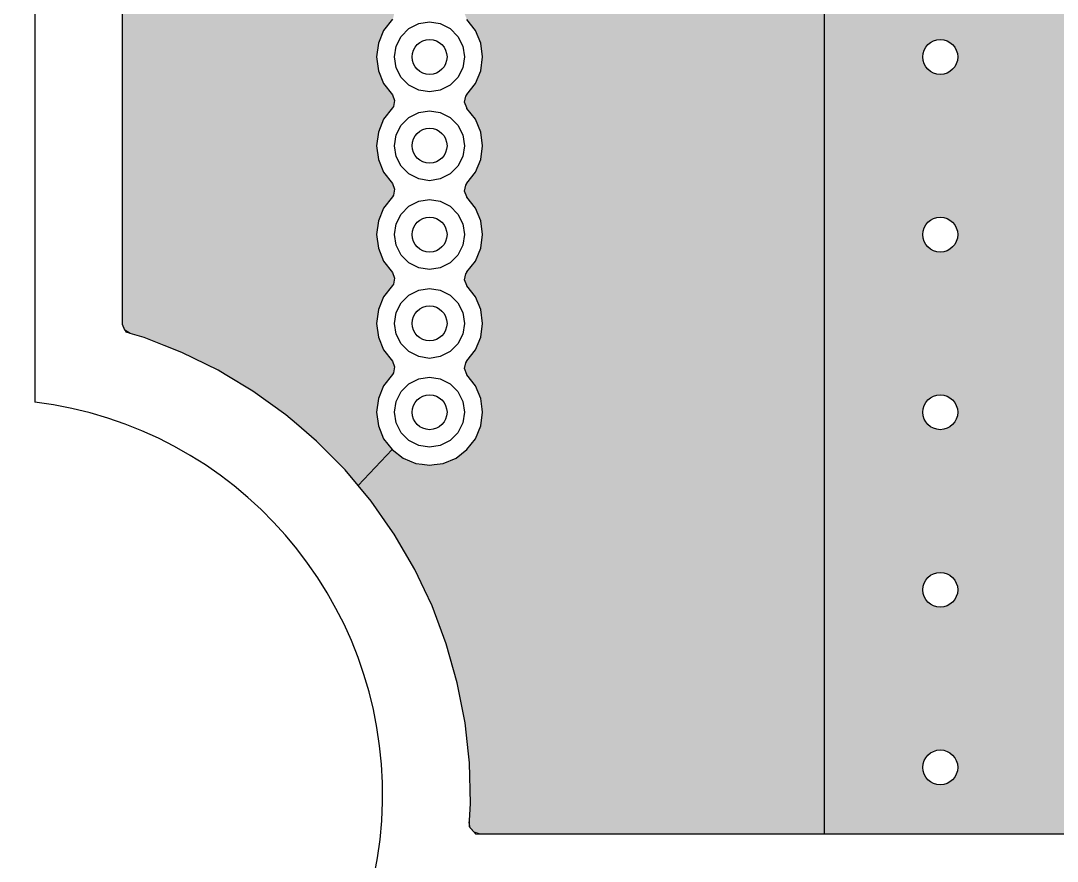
# Model space of a CAD drawing. Header units: millimetres. Extents: x -3894 to -3474, y -291 to 6.
# Drawn here: x -3742.88 to -3731.03, y -130.83 to -121.21 of the extents above; entities that cross this region are included whole.
import ezdxf

# ---------------------------------------------------------------- set-up
doc = ezdxf.new("R2010")
doc.units = ezdxf.units.MM
doc.layers.add('BLACK', color=7, linetype='Continuous')

msp = doc.modelspace()

# ---------------------------------------------------------------- hatches: boundary and pattern name
for points in [[(-3733.69, -104.955), (-3733.747, -104.948), (-3733.791, -104.942), (-3733.937, -104.881), (-3734.067, -104.782), (-3734.084, -104.771), (-3734.152, -104.757), (-3734.218, -104.782), (-3734.347, -104.881), (-3734.493, -104.942), (-3734.516, -104.945), (-3734.531, -104.948), (-3734.591, -104.983), (-3734.622, -105.046), (-3734.615, -105.115), (-3734.573, -105.216), (-3734.552, -105.373), (-3734.573, -105.53), (-3734.634, -105.676), (-3734.73, -105.801), (-3734.855, -105.897), (-3735.001, -105.958), (-3735.094, -105.97), (-3735.158, -105.978), (-3735.243, -105.967), (-3735.315, -105.958), (-3735.461, -105.897), (-3735.591, -105.798), (-3735.608, -105.787), (-3735.676, -105.773), (-3735.742, -105.798), (-3735.871, -105.897), (-3736.017, -105.958), (-3736.11, -105.97), (-3736.174, -105.978), (-3736.259, -105.967), (-3736.331, -105.958), (-3736.477, -105.897), (-3736.607, -105.798), (-3736.624, -105.787), (-3736.692, -105.773), (-3736.758, -105.798), (-3736.887, -105.897), (-3737.033, -105.958), (-3737.126, -105.97), (-3737.19, -105.978), (-3737.275, -105.967), (-3737.347, -105.958), (-3737.493, -105.897), (-3737.556, -105.849), (-3737.559, -105.847), (-3737.625, -105.823), (-3737.693, -105.839), (-3737.741, -105.889), (-3737.755, -105.957), (-3737.73, -106.023), (-3737.682, -106.086), (-3737.621, -106.232), (-3737.604, -106.358), (-3737.6, -106.389), (-3737.621, -106.546), (-3737.682, -106.692), (-3737.781, -106.821), (-3737.792, -106.839), (-3737.806, -106.907), (-3737.781, -106.972), (-3737.682, -107.102), (-3737.621, -107.248), (-3737.6, -107.405), (-3737.621, -107.562), (-3737.682, -107.708), (-3737.781, -107.837), (-3737.792, -107.855), (-3737.806, -107.923), (-3737.781, -107.988), (-3737.682, -108.118), (-3737.621, -108.264), (-3737.6, -108.421), (-3737.621, -108.578), (-3737.682, -108.724), (-3737.781, -108.853), (-3737.792, -108.871), (-3737.806, -108.939), (-3737.781, -109.004), (-3737.682, -109.134), (-3737.621, -109.28), (-3737.6, -109.437), (-3737.621, -109.594), (-3737.682, -109.74), (-3737.781, -109.869), (-3737.792, -109.887), (-3737.806, -109.955), (-3737.781, -110.02), (-3737.682, -110.15), (-3737.621, -110.296), (-3737.6, -110.453), (-3737.621, -110.61), (-3737.682, -110.756), (-3737.781, -110.885), (-3737.792, -110.903), (-3737.806, -110.971), (-3737.781, -111.036), (-3737.682, -111.166), (-3737.621, -111.312), (-3737.605, -111.433), (-3737.6, -111.469), (-3737.621, -111.626), (-3737.682, -111.772), (-3737.781, -111.901), (-3737.792, -111.919), (-3737.806, -111.987), (-3737.781, -112.052), (-3737.682, -112.182), (-3737.621, -112.328), (-3737.601, -112.484), (-3737.6, -112.485), (-3737.621, -112.642), (-3737.682, -112.788), (-3737.781, -112.917), (-3737.792, -112.935), (-3737.806, -113.003), (-3737.781, -113.068), (-3737.682, -113.198), (-3737.621, -113.344), (-3737.6, -113.501), (-3737.621, -113.658), (-3737.682, -113.804), (-3737.781, -113.933), (-3737.792, -113.951), (-3737.806, -114.019), (-3737.781, -114.084), (-3737.682, -114.214), (-3737.621, -114.36), (-3737.6, -114.517), (-3737.621, -114.674), (-3737.682, -114.82), (-3737.781, -114.949), (-3737.792, -114.967), (-3737.806, -115.035), (-3737.781, -115.1), (-3737.682, -115.23), (-3737.621, -115.376), (-3737.6, -115.533), (-3737.621, -115.69), (-3737.682, -115.836), (-3737.781, -115.965), (-3737.792, -115.983), (-3737.806, -116.051), (-3737.781, -116.116), (-3737.682, -116.246), (-3737.621, -116.392), (-3737.6, -116.549), (-3737.621, -116.706), (-3737.682, -116.852), (-3737.781, -116.981), (-3737.792, -116.999), (-3737.806, -117.067), (-3737.781, -117.132), (-3737.682, -117.262), (-3737.621, -117.408), (-3737.6, -117.565), (-3737.621, -117.722), (-3737.682, -117.868), (-3737.781, -117.997), (-3737.792, -118.015), (-3737.806, -118.083), (-3737.781, -118.148), (-3737.682, -118.278), (-3737.621, -118.424), (-3737.6, -118.581), (-3737.621, -118.738), (-3737.682, -118.884), (-3737.781, -119.013), (-3737.792, -119.031), (-3737.806, -119.099), (-3737.781, -119.164), (-3737.682, -119.294), (-3737.621, -119.44), (-3737.6, -119.597), (-3737.621, -119.754), (-3737.682, -119.9), (-3737.781, -120.029), (-3737.792, -120.047), (-3737.806, -120.115), (-3737.781, -120.18), (-3737.682, -120.31), (-3737.621, -120.456), (-3737.6, -120.613), (-3737.621, -120.77), (-3737.682, -120.916), (-3737.781, -121.045), (-3737.792, -121.063), (-3737.806, -121.131), (-3737.781, -121.196), (-3737.682, -121.326), (-3737.621, -121.472), (-3737.6, -121.629), (-3737.621, -121.786), (-3737.682, -121.932), (-3737.781, -122.061), (-3737.792, -122.079), (-3737.806, -122.147), (-3737.781, -122.212), (-3737.682, -122.342), (-3737.621, -122.488), (-3737.6, -122.645), (-3737.621, -122.802), (-3737.682, -122.948), (-3737.781, -123.077), (-3737.792, -123.095), (-3737.806, -123.163), (-3737.781, -123.228), (-3737.682, -123.358), (-3737.621, -123.504), (-3737.6, -123.661), (-3737.621, -123.818), (-3737.682, -123.964), (-3737.781, -124.093), (-3737.792, -124.111), (-3737.806, -124.179), (-3737.781, -124.244), (-3737.682, -124.374), (-3737.621, -124.52), (-3737.6, -124.677), (-3737.621, -124.834), (-3737.682, -124.98), (-3737.781, -125.109), (-3737.792, -125.127), (-3737.806, -125.195), (-3737.781, -125.26), (-3737.682, -125.39), (-3737.621, -125.536), (-3737.621, -125.536), (-3737.605, -125.657), (-3737.6, -125.693), (-3737.621, -125.85), (-3737.682, -125.996), (-3737.778, -126.121), (-3737.903, -126.217), (-3738.049, -126.278), (-3738.154, -126.292), (-3738.206, -126.298), (-3738.29, -126.287), (-3738.363, -126.278), (-3738.509, -126.217), (-3738.634, -126.121), (-3739.024, -126.532), (-3738.875, -126.71), (-3738.657, -127.022), (-3738.609, -127.09), (-3738.376, -127.491), (-3738.265, -127.725), (-3738.177, -127.91), (-3738.014, -128.343), (-3737.888, -128.79), (-3737.8, -129.245), (-3737.8, -129.245), (-3737.761, -129.6), (-3737.75, -129.706), (-3737.739, -130.169), (-3737.752, -130.387), (-3737.741, -130.446), (-3737.695, -130.499), (-3737.628, -130.519), (-3733.69, -130.519)], [(-3741.983, -113.039), (-3738.731, -112.182), (-3738.791, -112.328), (-3738.812, -112.485), (-3738.812, -112.485), (-3738.791, -112.642), (-3738.731, -112.788), (-3738.631, -112.917), (-3738.606, -112.982), (-3738.62, -113.051), (-3738.631, -113.068), (-3738.731, -113.198), (-3738.791, -113.344), (-3738.812, -113.501), (-3738.812, -113.501), (-3738.791, -113.658), (-3738.731, -113.804), (-3738.631, -113.933), (-3738.606, -113.998), (-3738.62, -114.067), (-3738.631, -114.084), (-3738.731, -114.214), (-3738.791, -114.36), (-3738.812, -114.517), (-3738.812, -114.517), (-3738.791, -114.674), (-3738.731, -114.82), (-3738.631, -114.949), (-3738.606, -115.014), (-3738.62, -115.083), (-3738.631, -115.1), (-3738.731, -115.23), (-3738.791, -115.376), (-3738.812, -115.533), (-3738.812, -115.533), (-3738.791, -115.69), (-3738.731, -115.836), (-3738.631, -115.965), (-3738.606, -116.03), (-3738.62, -116.099), (-3738.631, -116.116), (-3738.731, -116.246), (-3738.791, -116.392), (-3738.812, -116.549), (-3738.812, -116.549), (-3738.791, -116.706), (-3738.731, -116.852), (-3738.631, -116.981), (-3738.606, -117.046), (-3738.62, -117.115), (-3738.631, -117.132), (-3738.731, -117.262), (-3738.791, -117.408), (-3738.812, -117.565), (-3738.812, -117.565), (-3738.791, -117.722), (-3738.731, -117.868), (-3738.631, -117.997), (-3738.606, -118.062), (-3738.62, -118.131), (-3738.631, -118.148), (-3738.731, -118.278), (-3738.791, -118.424), (-3738.812, -118.581), (-3738.812, -118.581), (-3738.791, -118.738), (-3738.731, -118.884), (-3738.631, -119.013), (-3738.606, -119.078), (-3738.62, -119.147), (-3738.631, -119.164), (-3738.731, -119.294), (-3738.791, -119.44), (-3738.812, -119.597), (-3738.812, -119.597), (-3738.791, -119.754), (-3738.731, -119.9), (-3738.631, -120.029), (-3738.606, -120.094), (-3738.62, -120.163), (-3738.631, -120.18), (-3738.731, -120.31), (-3738.791, -120.456), (-3738.812, -120.613), (-3738.812, -120.613), (-3738.791, -120.77), (-3738.731, -120.916), (-3738.631, -121.045), (-3738.606, -121.11), (-3738.62, -121.179), (-3738.631, -121.196), (-3738.731, -121.326), (-3738.791, -121.472), (-3738.812, -121.629), (-3738.812, -121.629), (-3738.791, -121.786), (-3738.731, -121.932), (-3738.631, -122.061), (-3738.606, -122.126), (-3738.62, -122.195), (-3738.631, -122.212), (-3738.731, -122.342), (-3738.791, -122.488), (-3738.812, -122.645), (-3738.812, -122.645), (-3738.791, -122.802), (-3738.731, -122.948), (-3738.631, -123.077), (-3738.606, -123.142), (-3738.62, -123.211), (-3738.631, -123.228), (-3738.731, -123.358), (-3738.791, -123.504), (-3738.812, -123.661), (-3738.812, -123.661), (-3738.791, -123.818), (-3738.731, -123.964), (-3738.631, -124.093), (-3738.606, -124.158), (-3738.62, -124.227), (-3738.631, -124.244), (-3738.731, -124.374), (-3738.791, -124.52), (-3738.812, -124.677), (-3738.812, -124.677), (-3738.791, -124.834), (-3738.731, -124.98), (-3738.631, -125.109), (-3738.606, -125.174), (-3738.62, -125.243), (-3738.631, -125.26), (-3738.731, -125.39), (-3738.791, -125.536), (-3738.812, -125.693), (-3738.812, -125.693), (-3738.791, -125.85), (-3738.731, -125.996), (-3738.634, -126.121), (-3739.024, -126.532), (-3739.172, -126.354), (-3739.172, -126.354), (-3739.498, -126.024), (-3739.729, -125.826), (-3739.85, -125.723), (-3739.85, -125.723), (-3740.226, -125.452), (-3740.226, -125.452), (-3740.226, -125.452), (-3740.226, -125.452), (-3740.545, -125.26), (-3740.623, -125.213), (-3741.039, -125.009), (-3741.242, -124.93), (-3741.471, -124.84), (-3741.471, -124.84), (-3741.471, -124.84), (-3741.679, -124.778), (-3741.72, -124.688), (-3741.72, -114.58), (-3741.72, -114.364), (-3741.72, -114.364), (-3741.754, -113.973), (-3741.754, -113.973), (-3741.821, -113.587), (-3741.922, -113.208)]]:
    msp.add_hatch(color=256).paths.add_polyline_path(points)
h = msp.add_hatch(color=256)
h.paths.add_polyline_path([(-3729.183, -105.963), (-3729.219, -105.958), (-3729.365, -105.897), (-3729.49, -105.801), (-3729.587, -105.676), (-3729.614, -105.61), (-3729.647, -105.53), (-3729.647, -105.53), (-3729.668, -105.373), (-3729.647, -105.216), (-3729.605, -105.115), (-3729.601, -105.101), (-3729.601, -105.031), (-3729.64, -104.973), (-3729.704, -104.945), (-3729.727, -104.942), (-3729.873, -104.881), (-3730.003, -104.782), (-3730.02, -104.771), (-3730.088, -104.757), (-3730.154, -104.782), (-3730.283, -104.881), (-3730.429, -104.942), (-3730.513, -104.953), (-3730.586, -104.962), (-3730.699, -104.948), (-3730.743, -104.942), (-3730.889, -104.881), (-3731.019, -104.782), (-3731.036, -104.771), (-3731.104, -104.757), (-3731.17, -104.782), (-3731.299, -104.881), (-3731.445, -104.942), (-3731.529, -104.953), (-3731.602, -104.962), (-3731.715, -104.948), (-3731.759, -104.942), (-3731.905, -104.881), (-3732.035, -104.782), (-3732.052, -104.771), (-3732.12, -104.757), (-3732.186, -104.782), (-3732.315, -104.881), (-3732.461, -104.942), (-3732.545, -104.953), (-3732.618, -104.962), (-3732.731, -104.948), (-3732.775, -104.942), (-3732.921, -104.881), (-3733.051, -104.782), (-3733.068, -104.771), (-3733.136, -104.757), (-3733.202, -104.782), (-3733.331, -104.881), (-3733.477, -104.942), (-3733.561, -104.953), (-3733.634, -104.962), (-3733.69, -104.955), (-3733.69, -130.519), (-3729.183, -130.519)])
h.paths.add_polyline_path([(-3732.564, -111.469, -1), (-3732.164, -111.469, -1)], flags=16)
h.paths.add_polyline_path([(-3732.164, -113.501, -1), (-3732.564, -113.501, -1)], flags=16)
h.paths.add_polyline_path([(-3732.564, -109.437, -1), (-3732.164, -109.437, -1)], flags=16)
h.paths.add_polyline_path([(-3732.164, -115.533, -1), (-3732.564, -115.533, -1)], flags=16)
h.paths.add_polyline_path([(-3732.564, -107.405, -1), (-3732.164, -107.405, -1)], flags=16)
h.paths.add_polyline_path([(-3732.564, -106.389, -1), (-3732.164, -106.389, -1)], flags=16)
h.paths.add_polyline_path([(-3732.164, -117.565, -1), (-3732.564, -117.565, -1)], flags=16)
h.paths.add_polyline_path([(-3732.164, -119.597, -1), (-3732.564, -119.597, -1)], flags=16)
h.paths.add_polyline_path([(-3732.164, -121.629, -1), (-3732.564, -121.629, -1)], flags=16)
h.paths.add_polyline_path([(-3732.164, -123.661, -1), (-3732.564, -123.661, -1)], flags=16)
h.paths.add_polyline_path([(-3732.164, -125.693, -1), (-3732.564, -125.693, -1)], flags=16)
h.paths.add_polyline_path([(-3732.164, -127.725, -1), (-3732.564, -127.725, -1)], flags=16)
h.paths.add_polyline_path([(-3732.164, -129.757, -1), (-3732.564, -129.757, -1)], flags=16)

# ---------------------------------------------------------------- linework, layer by layer
for p, q in [((-3733.69, -104.955), (-3733.69, -130.519)), ((-3738.634, -126.121), (-3739.024, -126.532))]:
    msp.add_line(p, q)
at = {"color": 7, "lineweight": 0}
for p, q in [((-3742.72, -114.549), (-3742.72, -125.579)), ((-3741.72, -114.58), (-3741.72, -124.674)), ((-3741.72, -124.688), (-3741.72, -114.58)), ((-3741.72, -124.688), (-3741.72, -114.58)), ((-3741.72, -124.688), (-3741.72, -114.58)), ((-3741.72, -124.674), (-3741.719, -124.691)), ((-3741.679, -124.778), (-3741.72, -124.688)), ((-3741.679, -124.778), (-3741.72, -124.688)), ((-3741.679, -124.778), (-3741.72, -124.688)), ((-3741.719, -124.691), (-3741.69, -124.755)), ((-3741.69, -124.755), (-3741.631, -124.792)), ((-3741.471, -124.84), (-3741.679, -124.778)), ((-3741.471, -124.84), (-3741.679, -124.778)), ((-3741.631, -124.792), (-3741.679, -124.778)), ((-3741.631, -124.792), (-3741.471, -124.84)), ((-3741.471, -124.84), (-3741.631, -124.792)), ((-3741.471, -124.84), (-3741.242, -124.93)), ((-3741.242, -124.93), (-3741.471, -124.84)), ((-3741.471, -124.84), (-3741.471, -124.84)), ((-3741.471, -124.84), (-3741.471, -124.84)), ((-3741.242, -124.93), (-3741.471, -124.84)), ((-3741.471, -124.84), (-3741.471, -124.84)), ((-3741.471, -124.84), (-3741.471, -124.84)), ((-3741.242, -124.93), (-3741.471, -124.84)), ((-3741.471, -124.84), (-3741.471, -124.84)), ((-3741.471, -124.84), (-3741.471, -124.84)), ((-3741.242, -124.93), (-3741.039, -125.009)), ((-3741.039, -125.009), (-3741.242, -124.93)), ((-3741.039, -125.009), (-3741.242, -124.93)), ((-3741.039, -125.009), (-3741.242, -124.93)), ((-3741.039, -125.009), (-3740.623, -125.213)), ((-3740.623, -125.213), (-3741.039, -125.009)), ((-3740.623, -125.213), (-3741.039, -125.009)), ((-3740.623, -125.213), (-3741.039, -125.009)), ((-3740.623, -125.213), (-3740.545, -125.26)), ((-3740.545, -125.26), (-3740.623, -125.213)), ((-3740.545, -125.26), (-3740.623, -125.213)), ((-3740.545, -125.26), (-3740.623, -125.213)), ((-3740.545, -125.26), (-3740.226, -125.452)), ((-3740.226, -125.452), (-3740.545, -125.26)), ((-3740.226, -125.452), (-3740.545, -125.26)), ((-3740.226, -125.452), (-3740.545, -125.26)), ((-3740.226, -125.452), (-3739.85, -125.723)), ((-3739.85, -125.723), (-3740.226, -125.452)), ((-3740.226, -125.452), (-3740.226, -125.452)), ((-3740.226, -125.452), (-3740.226, -125.452)), ((-3740.226, -125.452), (-3740.226, -125.452)), ((-3739.85, -125.723), (-3740.226, -125.452)), ((-3740.226, -125.452), (-3740.226, -125.452)), ((-3740.226, -125.452), (-3740.226, -125.452)), ((-3740.226, -125.452), (-3740.226, -125.452)), ((-3739.85, -125.723), (-3740.226, -125.452)), ((-3740.226, -125.452), (-3740.226, -125.452)), ((-3740.226, -125.452), (-3740.226, -125.452)), ((-3740.226, -125.452), (-3740.226, -125.452)), ((-3739.85, -125.723), (-3739.729, -125.826)), ((-3739.729, -125.826), (-3739.85, -125.723)), ((-3739.85, -125.723), (-3739.85, -125.723)), ((-3739.729, -125.826), (-3739.85, -125.723)), ((-3739.85, -125.723), (-3739.85, -125.723)), ((-3739.729, -125.826), (-3739.85, -125.723)), ((-3739.85, -125.723), (-3739.85, -125.723)), ((-3739.729, -125.826), (-3739.498, -126.024)), ((-3739.498, -126.024), (-3739.729, -125.826)), ((-3739.498, -126.024), (-3739.729, -125.826)), ((-3739.498, -126.024), (-3739.729, -125.826)), ((-3739.498, -126.024), (-3739.172, -126.354)), ((-3739.172, -126.354), (-3739.498, -126.024)), ((-3739.172, -126.354), (-3739.498, -126.024)), ((-3739.172, -126.354), (-3739.498, -126.024)), ((-3739.172, -126.354), (-3738.875, -126.71)), ((-3738.875, -126.71), (-3739.172, -126.354)), ((-3739.172, -126.354), (-3739.172, -126.354)), ((-3738.875, -126.71), (-3739.172, -126.354)), ((-3739.172, -126.354), (-3739.172, -126.354)), ((-3738.875, -126.71), (-3739.172, -126.354)), ((-3739.172, -126.354), (-3739.172, -126.354)), ((-3738.875, -126.71), (-3738.657, -127.022)), ((-3738.657, -127.022), (-3738.875, -126.71)), ((-3738.657, -127.022), (-3738.875, -126.71)), ((-3738.657, -127.022), (-3738.875, -126.71)), ((-3738.657, -127.022), (-3738.609, -127.09)), ((-3738.609, -127.09), (-3738.657, -127.022)), ((-3738.609, -127.09), (-3738.657, -127.022)), ((-3738.609, -127.09), (-3738.657, -127.022)), ((-3738.609, -127.09), (-3738.376, -127.491)), ((-3738.376, -127.491), (-3738.609, -127.09)), ((-3738.376, -127.491), (-3738.609, -127.09)), ((-3738.376, -127.491), (-3738.609, -127.09)), ((-3738.376, -127.491), (-3738.265, -127.725)), ((-3738.265, -127.725), (-3738.376, -127.491)), ((-3738.265, -127.725), (-3738.376, -127.491)), ((-3738.265, -127.725), (-3738.376, -127.491)), ((-3738.265, -127.725), (-3738.177, -127.91)), ((-3738.177, -127.91), (-3738.265, -127.725)), ((-3738.177, -127.91), (-3738.265, -127.725)), ((-3738.177, -127.91), (-3738.265, -127.725)), ((-3738.177, -127.91), (-3738.014, -128.343)), ((-3738.014, -128.343), (-3738.177, -127.91)), ((-3738.014, -128.343), (-3738.177, -127.91)), ((-3738.014, -128.343), (-3738.177, -127.91)), ((-3738.014, -128.343), (-3737.888, -128.79)), ((-3737.888, -128.79), (-3738.014, -128.343)), ((-3737.888, -128.79), (-3738.014, -128.343)), ((-3737.888, -128.79), (-3738.014, -128.343)), ((-3737.888, -128.79), (-3737.8, -129.245)), ((-3737.8, -129.245), (-3737.888, -128.79)), ((-3737.8, -129.245), (-3737.888, -128.79)), ((-3737.8, -129.245), (-3737.888, -128.79)), ((-3737.8, -129.245), (-3737.761, -129.6)), ((-3737.761, -129.6), (-3737.8, -129.245)), ((-3737.8, -129.245), (-3737.8, -129.245)), ((-3737.761, -129.6), (-3737.8, -129.245)), ((-3737.8, -129.245), (-3737.8, -129.245)), ((-3737.761, -129.6), (-3737.8, -129.245)), ((-3737.8, -129.245), (-3737.8, -129.245)), ((-3737.761, -129.6), (-3737.75, -129.706)), ((-3737.75, -129.706), (-3737.761, -129.6)), ((-3737.75, -129.706), (-3737.761, -129.6)), ((-3737.75, -129.706), (-3737.761, -129.6)), ((-3737.75, -129.706), (-3737.739, -130.169)), ((-3737.739, -130.169), (-3737.75, -129.706)), ((-3737.739, -130.169), (-3737.75, -129.706)), ((-3737.739, -130.169), (-3737.75, -129.706)), ((-3737.739, -130.169), (-3737.752, -130.387)), ((-3737.75, -130.362), (-3737.739, -130.169)), ((-3737.75, -130.362), (-3737.739, -130.169)), ((-3737.75, -130.362), (-3737.739, -130.169)), ((-3737.754, -130.431), (-3737.75, -130.362)), ((-3737.754, -130.431), (-3737.75, -130.362)), ((-3737.754, -130.431), (-3737.75, -130.362)), ((-3737.752, -130.387), (-3737.741, -130.446)), ((-3737.678, -130.519), (-3737.754, -130.431)), ((-3737.678, -130.519), (-3737.754, -130.431)), ((-3737.678, -130.519), (-3737.754, -130.431)), ((-3737.741, -130.446), (-3737.695, -130.499)), ((-3737.695, -130.499), (-3737.628, -130.519)), ((-3727.088, -130.519), (-3737.678, -130.519)), ((-3727.088, -130.519), (-3737.678, -130.519)), ((-3727.088, -130.519), (-3737.678, -130.519)), ((-3737.628, -130.519), (-3727.129, -130.519))]:
    msp.add_line(p, q, dxfattribs=at)
msp.add_arc((-3743.267, -130.069), 4.524, 274.8762, 83.0596, dxfattribs=at)
at = {"layer": 'BLACK', "linetype": 'Continuous'}
for p, q in [((-3742.72, -114.559), (-3742.72, -125.579)), ((-3741.72, -124.674), (-3741.72, -114.58)), ((-3738.631, -121.196), (-3738.731, -121.326)), ((-3738.441, -121.305), (-3738.33, -121.248)), ((-3738.33, -121.248), (-3738.206, -121.229)), ((-3738.206, -121.229), (-3738.083, -121.248)), ((-3738.083, -121.248), (-3737.971, -121.305)), ((-3737.682, -121.326), (-3737.778, -121.201)), ((-3738.731, -121.326), (-3738.791, -121.472)), ((-3738.587, -121.505), (-3738.53, -121.394)), ((-3738.53, -121.394), (-3738.441, -121.305)), ((-3737.971, -121.305), (-3737.883, -121.394)), ((-3737.883, -121.394), (-3737.826, -121.505)), ((-3737.621, -121.472), (-3737.682, -121.326)), ((-3738.791, -121.472), (-3738.812, -121.629)), ((-3738.791, -121.472), (-3738.791, -121.472)), ((-3738.606, -121.629), (-3738.587, -121.505)), ((-3737.826, -121.505), (-3737.806, -121.629)), ((-3737.6, -121.629), (-3737.621, -121.472)), ((-3738.812, -121.629), (-3738.812, -121.629)), ((-3738.812, -121.629), (-3738.791, -121.786)), ((-3738.587, -121.752), (-3738.606, -121.629)), ((-3737.806, -121.629), (-3737.826, -121.752)), ((-3737.621, -121.786), (-3737.6, -121.629)), ((-3737.6, -121.629), (-3737.6, -121.629)), ((-3738.53, -121.864), (-3738.587, -121.752)), ((-3737.826, -121.752), (-3737.883, -121.864)), ((-3738.791, -121.786), (-3738.791, -121.786)), ((-3738.791, -121.786), (-3738.731, -121.932)), ((-3738.441, -121.952), (-3738.53, -121.864)), ((-3737.883, -121.864), (-3737.971, -121.952)), ((-3737.682, -121.932), (-3737.621, -121.786)), ((-3738.731, -121.932), (-3738.631, -122.061)), ((-3738.33, -122.009), (-3738.441, -121.952)), ((-3738.206, -122.029), (-3738.33, -122.009)), ((-3738.083, -122.009), (-3738.206, -122.029)), ((-3737.971, -121.952), (-3738.083, -122.009)), ((-3737.778, -122.057), (-3737.682, -121.932)), ((-3738.631, -122.061), (-3738.606, -122.126)), ((-3738.606, -122.126), (-3738.62, -122.195)), ((-3737.806, -122.147), (-3737.792, -122.079)), ((-3737.792, -122.079), (-3737.781, -122.061)), ((-3737.781, -122.061), (-3737.778, -122.057)), ((-3737.778, -122.057), (-3737.778, -122.057)), ((-3738.631, -122.212), (-3738.731, -122.342)), ((-3738.62, -122.195), (-3738.631, -122.212)), ((-3738.33, -122.264), (-3738.206, -122.245)), ((-3738.206, -122.245), (-3738.083, -122.264)), ((-3737.781, -122.212), (-3737.806, -122.147)), ((-3737.778, -122.217), (-3737.781, -122.212)), ((-3737.682, -122.342), (-3737.778, -122.217)), ((-3737.778, -122.217), (-3737.778, -122.217)), ((-3738.731, -122.342), (-3738.791, -122.488)), ((-3738.53, -122.41), (-3738.441, -122.321)), ((-3738.441, -122.321), (-3738.33, -122.264)), ((-3738.083, -122.264), (-3737.971, -122.321)), ((-3737.971, -122.321), (-3737.883, -122.41)), ((-3737.621, -122.488), (-3737.682, -122.342)), ((-3738.587, -122.521), (-3738.53, -122.41)), ((-3737.883, -122.41), (-3737.826, -122.521)), ((-3738.791, -122.488), (-3738.812, -122.645)), ((-3738.791, -122.488), (-3738.791, -122.488)), ((-3738.606, -122.645), (-3738.587, -122.521)), ((-3737.826, -122.521), (-3737.806, -122.645)), ((-3737.6, -122.645), (-3737.621, -122.488)), ((-3738.812, -122.645), (-3738.812, -122.645)), ((-3738.812, -122.645), (-3738.791, -122.802)), ((-3738.587, -122.768), (-3738.606, -122.645)), ((-3737.806, -122.645), (-3737.826, -122.768)), ((-3737.621, -122.802), (-3737.6, -122.645)), ((-3738.791, -122.802), (-3738.791, -122.802)), ((-3738.791, -122.802), (-3738.731, -122.948)), ((-3738.53, -122.88), (-3738.587, -122.768)), ((-3737.826, -122.768), (-3737.883, -122.88)), ((-3737.682, -122.948), (-3737.621, -122.802)), ((-3738.731, -122.948), (-3738.631, -123.077)), ((-3738.441, -122.968), (-3738.53, -122.88)), ((-3737.883, -122.88), (-3737.971, -122.968)), ((-3737.778, -123.073), (-3737.682, -122.948)), ((-3738.631, -123.077), (-3738.606, -123.142)), ((-3738.33, -123.025), (-3738.441, -122.968)), ((-3738.206, -123.045), (-3738.33, -123.025)), ((-3738.083, -123.025), (-3738.206, -123.045)), ((-3737.971, -122.968), (-3738.083, -123.025)), ((-3737.792, -123.095), (-3737.781, -123.077)), ((-3737.781, -123.077), (-3737.778, -123.073)), ((-3737.778, -123.073), (-3737.778, -123.073)), ((-3738.606, -123.142), (-3738.62, -123.211)), ((-3737.806, -123.163), (-3737.792, -123.095)), ((-3737.781, -123.228), (-3737.806, -123.163)), ((-3738.631, -123.228), (-3738.731, -123.358)), ((-3738.62, -123.211), (-3738.631, -123.228)), ((-3738.441, -123.337), (-3738.33, -123.28)), ((-3738.33, -123.28), (-3738.206, -123.261)), ((-3738.206, -123.261), (-3738.083, -123.28)), ((-3738.083, -123.28), (-3737.971, -123.337)), ((-3737.778, -123.233), (-3737.781, -123.228)), ((-3737.682, -123.358), (-3737.778, -123.233)), ((-3737.778, -123.233), (-3737.778, -123.233)), ((-3738.731, -123.358), (-3738.791, -123.504)), ((-3738.587, -123.537), (-3738.53, -123.426)), ((-3738.53, -123.426), (-3738.441, -123.337)), ((-3737.971, -123.337), (-3737.883, -123.426)), ((-3737.883, -123.426), (-3737.826, -123.537)), ((-3737.621, -123.504), (-3737.682, -123.358)), ((-3738.791, -123.504), (-3738.812, -123.661)), ((-3738.791, -123.504), (-3738.791, -123.504)), ((-3738.606, -123.661), (-3738.587, -123.537)), ((-3737.826, -123.537), (-3737.806, -123.661)), ((-3737.6, -123.661), (-3737.621, -123.504)), ((-3738.812, -123.661), (-3738.812, -123.661)), ((-3738.812, -123.661), (-3738.791, -123.818)), ((-3738.587, -123.784), (-3738.606, -123.661)), ((-3737.806, -123.661), (-3737.826, -123.784)), ((-3737.621, -123.818), (-3737.6, -123.661)), ((-3737.6, -123.661), (-3737.6, -123.661)), ((-3738.53, -123.896), (-3738.587, -123.784)), ((-3737.826, -123.784), (-3737.883, -123.896)), ((-3738.791, -123.818), (-3738.791, -123.818)), ((-3738.791, -123.818), (-3738.731, -123.964)), ((-3738.441, -123.984), (-3738.53, -123.896)), ((-3737.883, -123.896), (-3737.971, -123.984)), ((-3737.682, -123.964), (-3737.621, -123.818)), ((-3738.731, -123.964), (-3738.631, -124.093)), ((-3738.33, -124.041), (-3738.441, -123.984)), ((-3737.971, -123.984), (-3738.083, -124.041)), ((-3737.778, -124.089), (-3737.682, -123.964)), ((-3738.631, -124.093), (-3738.606, -124.158)), ((-3738.206, -124.061), (-3738.33, -124.041)), ((-3738.083, -124.041), (-3738.206, -124.061)), ((-3737.806, -124.179), (-3737.792, -124.111)), ((-3737.792, -124.111), (-3737.781, -124.093)), ((-3737.781, -124.093), (-3737.778, -124.089)), ((-3737.778, -124.089), (-3737.778, -124.089)), ((-3738.631, -124.244), (-3738.731, -124.374)), ((-3738.62, -124.227), (-3738.631, -124.244)), ((-3738.606, -124.158), (-3738.62, -124.227)), ((-3737.781, -124.244), (-3737.806, -124.179)), ((-3737.778, -124.249), (-3737.781, -124.244)), ((-3737.682, -124.374), (-3737.778, -124.249)), ((-3737.778, -124.249), (-3737.778, -124.249)), ((-3738.731, -124.374), (-3738.791, -124.52)), ((-3738.53, -124.442), (-3738.441, -124.353)), ((-3738.441, -124.353), (-3738.33, -124.296)), ((-3738.33, -124.296), (-3738.206, -124.277)), ((-3738.206, -124.277), (-3738.083, -124.296)), ((-3738.083, -124.296), (-3737.971, -124.353)), ((-3737.971, -124.353), (-3737.883, -124.442)), ((-3737.621, -124.52), (-3737.682, -124.374)), ((-3738.587, -124.553), (-3738.53, -124.442)), ((-3737.883, -124.442), (-3737.826, -124.553)), ((-3738.791, -124.52), (-3738.812, -124.677)), ((-3738.791, -124.52), (-3738.791, -124.52)), ((-3738.606, -124.677), (-3738.587, -124.553)), ((-3737.826, -124.553), (-3737.806, -124.677)), ((-3737.6, -124.677), (-3737.621, -124.52)), ((-3741.719, -124.691), (-3741.72, -124.674)), ((-3741.69, -124.755), (-3741.719, -124.691)), ((-3738.812, -124.677), (-3738.812, -124.677)), ((-3738.812, -124.677), (-3738.791, -124.834)), ((-3738.587, -124.8), (-3738.606, -124.677)), ((-3737.806, -124.677), (-3737.826, -124.8)), ((-3737.621, -124.834), (-3737.6, -124.677)), ((-3741.631, -124.792), (-3741.69, -124.755)), ((-3741.471, -124.84), (-3741.631, -124.792)), ((-3741.242, -124.93), (-3741.471, -124.84)), ((-3741.471, -124.84), (-3741.471, -124.84)), ((-3741.471, -124.84), (-3741.471, -124.84)), ((-3738.791, -124.834), (-3738.791, -124.834)), ((-3738.791, -124.834), (-3738.731, -124.98)), ((-3738.53, -124.912), (-3738.587, -124.8)), ((-3737.826, -124.8), (-3737.883, -124.912)), ((-3737.682, -124.98), (-3737.621, -124.834)), ((-3741.039, -125.009), (-3741.242, -124.93)), ((-3738.441, -125), (-3738.53, -124.912)), ((-3737.883, -124.912), (-3737.971, -125)), ((-3740.623, -125.213), (-3741.039, -125.009)), ((-3738.731, -124.98), (-3738.631, -125.109)), ((-3738.33, -125.057), (-3738.441, -125)), ((-3738.206, -125.077), (-3738.33, -125.057)), ((-3738.083, -125.057), (-3738.206, -125.077)), ((-3737.971, -125), (-3738.083, -125.057)), ((-3737.778, -125.105), (-3737.682, -124.98)), ((-3738.631, -125.109), (-3738.606, -125.174)), ((-3738.606, -125.174), (-3738.62, -125.243)), ((-3737.806, -125.195), (-3737.792, -125.127)), ((-3737.781, -125.26), (-3737.806, -125.195)), ((-3737.792, -125.127), (-3737.781, -125.109)), ((-3737.781, -125.109), (-3737.778, -125.105)), ((-3737.778, -125.105), (-3737.778, -125.105)), ((-3740.545, -125.26), (-3740.623, -125.213)), ((-3740.226, -125.452), (-3740.545, -125.26)), ((-3738.631, -125.26), (-3738.731, -125.39)), ((-3738.62, -125.243), (-3738.631, -125.26)), ((-3738.441, -125.369), (-3738.33, -125.312)), ((-3738.33, -125.312), (-3738.206, -125.293)), ((-3738.206, -125.293), (-3738.083, -125.312)), ((-3738.083, -125.312), (-3737.971, -125.369)), ((-3737.778, -125.265), (-3737.781, -125.26)), ((-3737.682, -125.39), (-3737.778, -125.265)), ((-3737.778, -125.265), (-3737.778, -125.265)), ((-3738.731, -125.39), (-3738.791, -125.536)), ((-3738.53, -125.458), (-3738.441, -125.369)), ((-3737.971, -125.369), (-3737.883, -125.458)), ((-3737.621, -125.536), (-3737.682, -125.39)), ((-3739.85, -125.723), (-3740.226, -125.452)), ((-3740.226, -125.452), (-3740.226, -125.452)), ((-3740.226, -125.452), (-3740.226, -125.452)), ((-3740.226, -125.452), (-3740.226, -125.452)), ((-3738.791, -125.536), (-3738.812, -125.693)), ((-3738.791, -125.536), (-3738.791, -125.536)), ((-3738.587, -125.569), (-3738.53, -125.458)), ((-3737.883, -125.458), (-3737.826, -125.569)), ((-3737.605, -125.657), (-3737.621, -125.536)), ((-3737.621, -125.536), (-3737.621, -125.536)), ((-3738.606, -125.693), (-3738.587, -125.569)), ((-3737.826, -125.569), (-3737.806, -125.693)), ((-3737.6, -125.693), (-3737.605, -125.657)), ((-3739.729, -125.826), (-3739.85, -125.723)), ((-3739.85, -125.723), (-3739.85, -125.723)), ((-3739.85, -125.723), (-3739.85, -125.723)), ((-3738.812, -125.693), (-3738.812, -125.693)), ((-3738.812, -125.693), (-3738.791, -125.85)), ((-3738.587, -125.816), (-3738.606, -125.693)), ((-3737.806, -125.693), (-3737.826, -125.816)), ((-3737.621, -125.85), (-3737.6, -125.693)), ((-3737.6, -125.693), (-3737.6, -125.693)), ((-3739.498, -126.024), (-3739.729, -125.826)), ((-3738.791, -125.85), (-3738.791, -125.85)), ((-3738.791, -125.85), (-3738.731, -125.996)), ((-3738.53, -125.928), (-3738.587, -125.816)), ((-3737.826, -125.816), (-3737.883, -125.928)), ((-3737.682, -125.996), (-3737.621, -125.85)), ((-3739.172, -126.354), (-3739.498, -126.024)), ((-3738.731, -125.996), (-3738.634, -126.121)), ((-3738.441, -126.016), (-3738.53, -125.928)), ((-3738.33, -126.073), (-3738.441, -126.016)), ((-3737.971, -126.016), (-3738.083, -126.073)), ((-3737.883, -125.928), (-3737.971, -126.016)), ((-3737.778, -126.121), (-3737.682, -125.996)), ((-3738.634, -126.121), (-3738.509, -126.217)), ((-3738.206, -126.093), (-3738.33, -126.073)), ((-3738.083, -126.073), (-3738.206, -126.093)), ((-3737.903, -126.217), (-3737.778, -126.121)), ((-3738.509, -126.217), (-3738.363, -126.278)), ((-3738.363, -126.278), (-3738.29, -126.287)), ((-3738.154, -126.292), (-3738.049, -126.278)), ((-3738.049, -126.278), (-3737.903, -126.217)), ((-3738.875, -126.71), (-3739.172, -126.354)), ((-3739.172, -126.354), (-3739.172, -126.354)), ((-3738.29, -126.287), (-3738.206, -126.298)), ((-3738.206, -126.298), (-3738.154, -126.292)), ((-3738.206, -126.298), (-3738.206, -126.298)), ((-3738.206, -126.298), (-3738.206, -126.298)), ((-3738.657, -127.022), (-3738.875, -126.71)), ((-3738.609, -127.09), (-3738.657, -127.022)), ((-3738.376, -127.491), (-3738.609, -127.09)), ((-3738.265, -127.725), (-3738.376, -127.491)), ((-3738.177, -127.91), (-3738.265, -127.725)), ((-3738.014, -128.343), (-3738.177, -127.91)), ((-3737.888, -128.79), (-3738.014, -128.343)), ((-3737.8, -129.245), (-3737.888, -128.79)), ((-3737.761, -129.6), (-3737.8, -129.245)), ((-3737.8, -129.245), (-3737.8, -129.245)), ((-3737.8, -129.245), (-3737.8, -129.245)), ((-3737.75, -129.706), (-3737.761, -129.6)), ((-3737.739, -130.169), (-3737.75, -129.706)), ((-3737.75, -130.362), (-3737.739, -130.169)), ((-3737.752, -130.387), (-3737.75, -130.362)), ((-3737.741, -130.446), (-3737.752, -130.387)), ((-3737.695, -130.499), (-3737.741, -130.446)), ((-3737.628, -130.519), (-3737.695, -130.499)), ((-3727.129, -130.519), (-3737.628, -130.519))]:
    msp.add_line(p, q, dxfattribs=at)
at = {"layer": 'BLACK'}
for centre in [(-3738.206, -121.629), (-3732.364, -121.629), (-3738.206, -122.645), (-3738.206, -123.661), (-3732.364, -123.661), (-3738.206, -124.677), (-3738.206, -125.693), (-3732.364, -125.693), (-3732.364, -127.725), (-3732.364, -129.757)]:
    msp.add_circle(centre, 0.2, dxfattribs=at)
msp.add_arc((-3743.267, -130.069), 4.524, 274.8762, 83.0596, dxfattribs=at)

doc.saveas('drawing.dxf')
